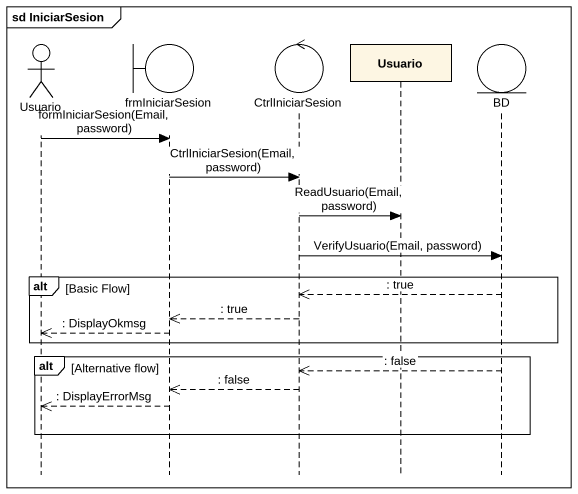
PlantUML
@startuml
mainframe sd IniciarSesion
hide footbox
actor Usuario
boundary frmIniciarSesion
control CtrlIniciarSesion
participant "Usuario" as Usuario_2
entity BD

Usuario -> frmIniciarSesion : formIniciarSesion(Email, password)
frmIniciarSesion -> CtrlIniciarSesion : CtrlIniciarSesion(Email, password)
CtrlIniciarSesion -> Usuario_2 : ReadUsuario(Email, password)
CtrlIniciarSesion -> BD : VerifyUsuario(Email, password)
alt Basic Flow
  BD -->> CtrlIniciarSesion : : true
  CtrlIniciarSesion -->> frmIniciarSesion : : true
  frmIniciarSesion -->> Usuario : : DisplayOkmsg
end
alt Alternative flow
  BD -->> CtrlIniciarSesion : : false
  CtrlIniciarSesion -->> frmIniciarSesion : : false
  frmIniciarSesion -->> Usuario : : DisplayErrorMsg
end
@enduml
